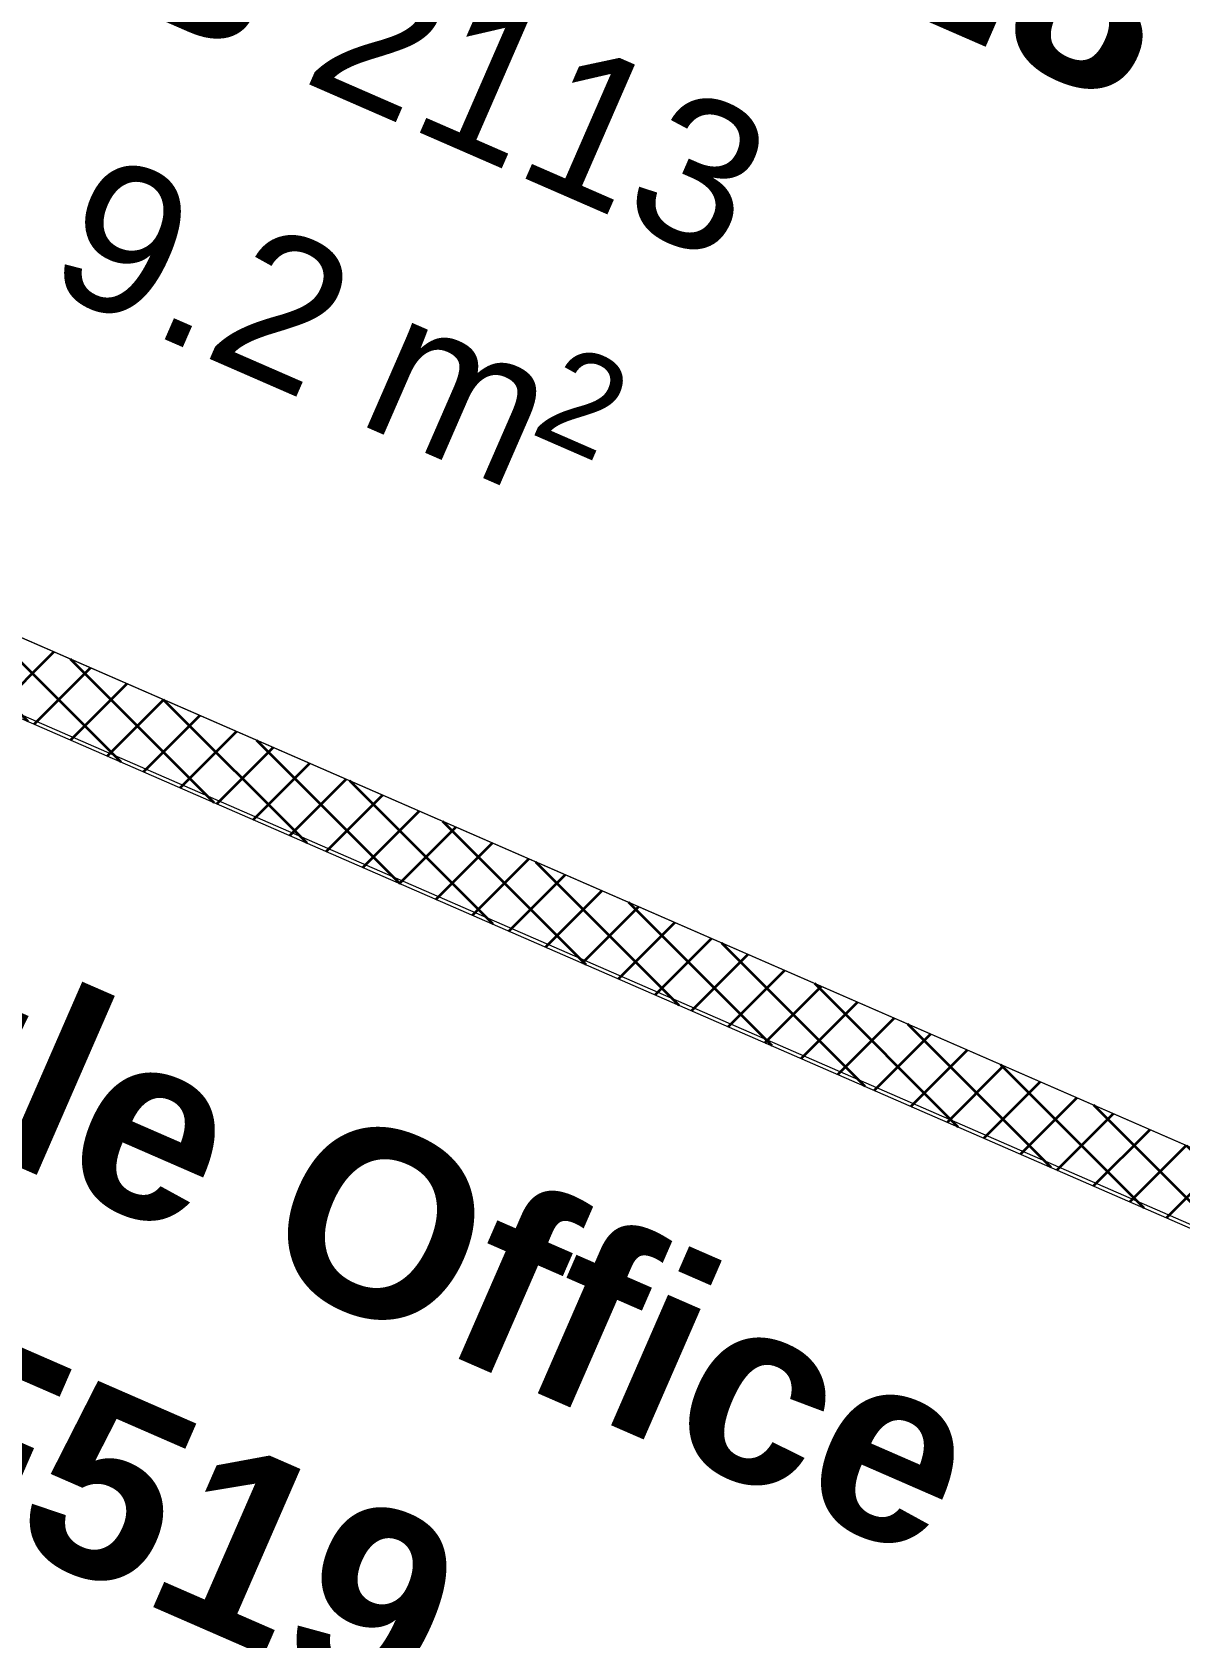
# Model space of a CAD drawing. Header units: millimetres. Extents: x -37281 to 954596, y -59787 to 956680.
# Drawn here: x 4136 to 5683, y -12154 to -9989 of the extents above; entities that cross this region are included whole.
import ezdxf
from ezdxf.enums import TextEntityAlignment as Align

# ---------------------------------------------------------------- set-up
doc = ezdxf.new("R2010")
doc.units = ezdxf.units.MM
doc.header["$MEASUREMENT"] = 0
doc.layers.add('New_A-25-M_Wall_Int', color=7, linetype='Continuous')
doc.layers.add('New_A-35-M_FFE-Zone', color=7, linetype='Continuous')
for name, color, linetype, lineweight in [('New_A-25-M_Wall_Int_Pen_No__1', 7, 'Continuous', 13), ('New_A-25-M_Wall_Int_Pen_No__155', 5, 'Continuous', 35), ('New_ArchiCAD Zone Stamps_Pen_No__9', 7, 'Continuous', 13)]:
    doc.layers.add(name, color=color, linetype=linetype, lineweight=lineweight)
doc.layers.add('New_A-35-M_FFE-Zone_Pen_No__74', color=7, linetype='Continuous', lineweight=20, true_color=0x606060)
doc.styles.add('GENERATED_STYLE_2', font='')
doc.styles.add('GENERATED_STYLE_3', font='')
doc.styles.get('GENERATED_STYLE_2').set_extended_font_data('Arial', bold=True)
doc.styles.get('GENERATED_STYLE_3').set_extended_font_data('Arial')

# ---------------------------------------------------------------- blocks, each defined once
blk = doc.blocks.new('Single Office_INB 2113_11_3', base_point=(4956.9, -9895.4))
at = {"layer": 'New_A-35-M_FFE-Zone_Pen_No__74', "linetype": 'Continuous'}
blk.add_line((2876.1, -10262.8), (6607.8, -11890), dxfattribs=at)
at = {"layer": 'New_ArchiCAD Zone Stamps_Pen_No__9'}
for tag, height, style, p in [('ROOM_NAME', 250, 'GENERATED_STYLE_2', (4455.7, -8801)), ('zoneNameLine2', 250, 'GENERATED_STYLE_2', (4267.3, -9233.2)), ('ROOM_NUMBER', 200, 'GENERATED_STYLE_3', (4078.9, -9653.9)), ('measuredAreaCode', 200, 'GENERATED_STYLE_3', (3921.8, -10014)), ('DUMMY_649', 200, 'GENERATED_STYLE_3', (4229.2, -10148)), ('DUMMY_650', 200, 'GENERATED_STYLE_3', (4578.8, -10300.4)), ('DUMMY_651', 133.3, 'GENERATED_STYLE_3', (4858, -10407))]:
    blk.add_attdef(tag, text='', height=height, rotation=336.4404, dxfattribs=dict(at, style=style)).set_placement(p, align=Align.TOP_LEFT)
blk = doc.blocks.new('Single Office_INB 2109_12_3', base_point=(3821.6, -12313.9))
at = {"layer": 'New_A-35-M_FFE-Zone_Pen_No__74', "linetype": 'Continuous'}
blk.add_line((6587, -11985.2), (2837.9, -10350.4), dxfattribs=at)
at = {"layer": 'New_ArchiCAD Zone Stamps_Pen_No__9'}
for tag, height, style, p in [('ROOM_NAME', 250, 'GENERATED_STYLE_2', (3482.7, -10969.7)), ('zoneNameLine2', 250, 'GENERATED_STYLE_2', (3294.3, -11401.8)), ('ROOM_NUMBER', 200, 'GENERATED_STYLE_3', (3105.8, -11822.5)), ('measuredAreaCode', 200, 'GENERATED_STYLE_3', (2948.8, -12182.6)), ('DUMMY_649', 200, 'GENERATED_STYLE_3', (3256.2, -12316.7)), ('DUMMY_650', 200, 'GENERATED_STYLE_3', (3605.7, -12469.1)), ('DUMMY_651', 133.3, 'GENERATED_STYLE_3', (3885, -12575.6))]:
    blk.add_attdef(tag, text='', height=height, rotation=336.4404, dxfattribs=dict(at, style=style)).set_placement(p, align=Align.TOP_LEFT)
blk = doc.blocks.new('Wall_118_3', base_point=(2784.5, -10222.8))
at = {"layer": 'New_A-25-M_Wall_Int_Pen_No__155', "linetype": 'Continuous'}
h = blk.add_hatch(dxfattribs=at)
h.set_pattern_fill('Grid_5x5_Diagonal_0003', color=256, style=0, pattern_type=2)
h.set_pattern_definition([(45, (0, 0), (-35.35534, 35.35534), []), (135, (0, 0), (35.35534, 35.35534), [])])
h.paths.add_polyline_path([(2842.2, -10340.7), (2836.2, -10354.5), (6581.6, -11987.6), (6587.6, -11973.9), (6588.8, -11971.2), (6614.3, -11912.5), (6615.5, -11909.7), (6621.5, -11896), (2876.1, -10262.8), (2870.1, -10276.6), (2868.9, -10279.3), (2843.4, -10338)])
at = {"layer": 'New_A-25-M_Wall_Int_Pen_No__1', "linetype": 'Continuous', "flags": 128}
for points in [[(6621.5, -11896), (2876.1, -10262.8)], [(2836.2, -10354.5), (6581.6, -11987.6)], [(6615.5, -11909.7), (6621.5, -11896)], [(6588.8, -11971.2), (6614.3, -11912.5)], [(6614.3, -11912.5), (6615.5, -11909.7)], [(6587.6, -11973.9), (6588.8, -11971.2)], [(6581.6, -11987.6), (6587.6, -11973.9)]]:
    blk.add_lwpolyline(points, dxfattribs=at)

msp = doc.modelspace()

# ---------------------------------------------------------------- block references
at = {"layer": 'New_A-25-M_Wall_Int', "color": 250, "lineweight": 50, "true_color": 0x2a2a2a}
msp.add_blockref('Wall_118_3', (2784.5, -10222.8), dxfattribs=at)
at = {"layer": 'New_A-35-M_FFE-Zone', "linetype": 'Continuous'}
ref = msp.add_blockref('Single Office_INB 2113_11_3', (4956.9, -9895.4), dxfattribs=at)
ref.add_attrib('ROOM_NUMBER', 'INB 2113', dxfattribs={"layer": 'New_ArchiCAD Zone Stamps_Pen_No__9', "color": 7, "height": 200, "rotation": 336.4404, "style": 'GENERATED_STYLE_3'}).set_placement((4078.9, -9653.9), align=Align.TOP_LEFT)
ref.add_attrib('zoneNameLine2', 'ID. SF518', dxfattribs={"layer": 'New_ArchiCAD Zone Stamps_Pen_No__9', "color": 7, "height": 250, "rotation": 336.4404, "style": 'GENERATED_STYLE_2'}).set_placement((4267.3, -9233.2), align=Align.TOP_LEFT)
ref.add_attrib('DUMMY_649', '9.2', dxfattribs={"layer": 'New_ArchiCAD Zone Stamps_Pen_No__9', "color": 7, "height": 200, "rotation": 336.4404, "style": 'GENERATED_STYLE_3'}).set_placement((4229.2, -10148), align=Align.TOP_LEFT)
ref.add_attrib('DUMMY_650', ' m', dxfattribs={"layer": 'New_ArchiCAD Zone Stamps_Pen_No__9', "color": 7, "height": 200, "rotation": 336.4404, "style": 'GENERATED_STYLE_3'}).set_placement((4578.8, -10300.4), align=Align.TOP_LEFT)
ref.add_attrib('DUMMY_651', '2', dxfattribs={"layer": 'New_ArchiCAD Zone Stamps_Pen_No__9', "color": 7, "height": 133.3, "rotation": 336.4404, "style": 'GENERATED_STYLE_3'}).set_placement((4858, -10407), align=Align.TOP_LEFT)
ref = msp.add_blockref('Single Office_INB 2109_12_3', (3821.6, -12313.9), dxfattribs=at)
ref.add_attrib('ROOM_NAME', 'Single Office', dxfattribs={"layer": 'New_ArchiCAD Zone Stamps_Pen_No__9', "color": 7, "height": 250, "rotation": 336.4404, "style": 'GENERATED_STYLE_2'}).set_placement((3482.7, -10969.7), align=Align.TOP_LEFT)
ref.add_attrib('ROOM_NUMBER', 'INB 2109', dxfattribs={"layer": 'New_ArchiCAD Zone Stamps_Pen_No__9', "color": 7, "height": 200, "rotation": 336.4404, "style": 'GENERATED_STYLE_3'}).set_placement((3105.8, -11822.5), align=Align.TOP_LEFT)
ref.add_attrib('zoneNameLine2', 'ID. SF519', dxfattribs={"layer": 'New_ArchiCAD Zone Stamps_Pen_No__9', "color": 7, "height": 250, "rotation": 336.4404, "style": 'GENERATED_STYLE_2'}).set_placement((3294.3, -11401.8), align=Align.TOP_LEFT)

doc.saveas('drawing.dxf')
